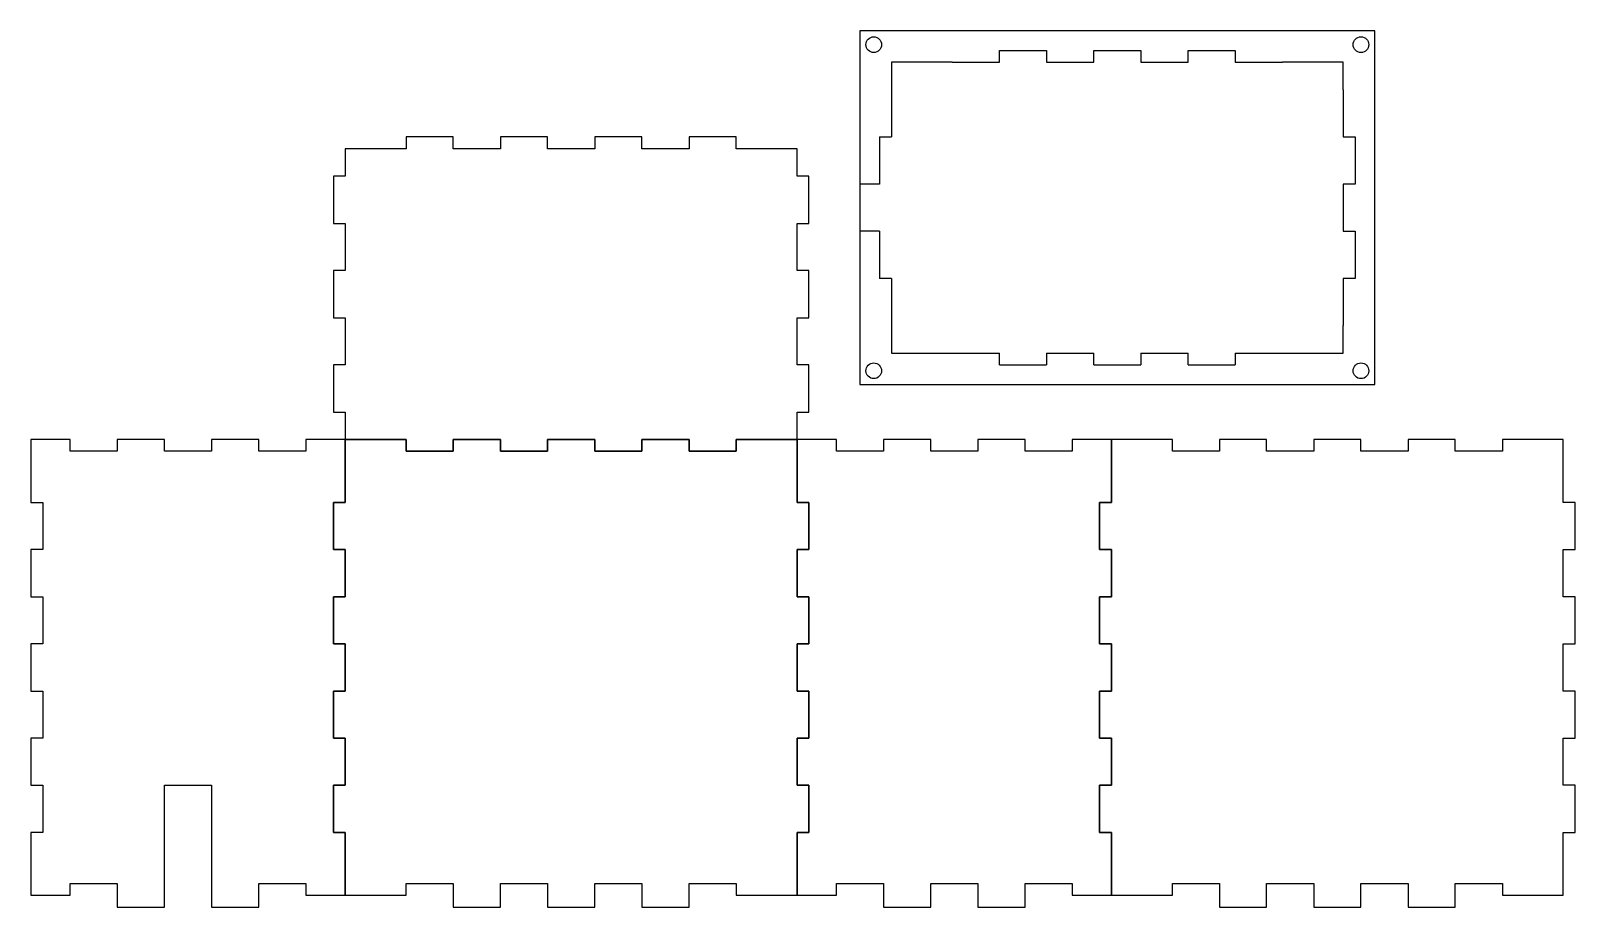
# Model space of a CAD drawing. Header units: millimetres. Extents: x 0 to 393, y 0 to 223.
import ezdxf

# ---------------------------------------------------------------- set-up
doc = ezdxf.new("R2010")
doc.units = ezdxf.units.MM
doc.header["$MEASUREMENT"] = 0
doc.layers.get('0').update_dxf_attribs({"linetype": 'CONTINUOUS'})
for name, color, linetype in [('bottom_outsideCutPath', 7, 'CONTINUOUS'), ('front_outsideCutPath', 7, 'CONTINUOUS'), ('left_outsideCutPath', 7, 'CONTINUOUS'), ('top_outsideCutPath', 7, 'CONTINUOUS')]:
    doc.layers.add(name, color=color, linetype=linetype)

msp = doc.modelspace()

# ---------------------------------------------------------------- linework, layer by layer
at = {"linetype": 'Continuous'}
for p, q in [((211, 223), (211, 133)), ((342, 223), (211, 223)), ((342, 133), (342, 223)), ((246.5, 218), (258.5, 218)), ((270.5, 218), (282.5, 218)), ((294.5, 218), (306.5, 218)), ((234.5, 215), (246.5, 215)), ((258.5, 215), (270.5, 215)), ((282.5, 215), (294.5, 215)), ((306.5, 215), (318.5, 215)), ((219, 208), (219, 196)), ((334, 208), (334, 196)), ((216, 196), (216, 184)), ((337, 196), (337, 184)), ((216, 184), (211, 184)), ((334, 184), (334, 172)), ((216, 172), (211, 172)), ((216, 172), (216, 160)), ((337, 172), (337, 160)), ((219, 160), (219, 148)), ((334, 160), (334, 148)), ((234.5, 141), (246.5, 141)), ((246.5, 138), (258.5, 138)), ((258.5, 141), (270.5, 141)), ((270.5, 138), (282.5, 138)), ((282.5, 141), (294.5, 141)), ((294.5, 138), (306.5, 138)), ((306.5, 141), (318.5, 141)), ((211, 133), (342, 133)), ((22, 6), (22, 0)), ((217, 6), (217, 0))]:
    msp.add_line(p, q, dxfattribs=at)
for centre in [(214.5, 219.5), (338.5, 219.5), (214.5, 136.5), (338.5, 136.5)]:
    msp.add_circle(centre, 2, dxfattribs=at)
at = {"layer": 'bottom_outsideCutPath'}
for p, q in [((83.5, 193), (80, 193)), ((80, 193), (80, 186)), ((95.5, 193), (83.5, 193)), ((107.5, 196), (95.5, 196)), ((95.5, 196), (95.5, 193)), ((107.5, 193), (107.5, 196)), ((119.5, 193), (107.5, 193)), ((131.5, 196), (119.5, 196)), ((119.5, 196), (119.5, 193)), ((131.5, 193), (131.5, 196)), ((143.5, 193), (131.5, 193)), ((155.5, 196), (143.5, 196)), ((143.5, 196), (143.5, 193)), ((155.5, 193), (155.5, 196)), ((167.5, 193), (155.5, 193)), ((179.5, 196), (167.5, 196)), ((167.5, 196), (167.5, 193)), ((179.5, 193), (179.5, 196)), ((195, 193), (179.5, 193)), ((195, 186), (195, 193)), ((80, 186), (77, 186)), ((77, 186), (77, 174)), ((198, 186), (195, 186)), ((198, 174), (198, 186)), ((77, 174), (80, 174)), ((80, 174), (80, 162)), ((195, 162), (195, 174)), ((195, 174), (198, 174)), ((80, 162), (77, 162)), ((77, 162), (77, 150)), ((198, 162), (195, 162)), ((198, 150), (198, 162)), ((77, 150), (80, 150)), ((80, 150), (80, 138)), ((195, 138), (195, 150)), ((195, 150), (198, 150)), ((80, 138), (77, 138)), ((77, 138), (77, 126)), ((198, 138), (195, 138)), ((198, 126), (198, 138)), ((77, 126), (80, 126)), ((80, 126), (80, 119)), ((195, 119), (195, 126)), ((195, 126), (198, 126)), ((80, 119), (95.5, 119)), ((95.5, 119), (95.5, 116)), ((107.5, 116), (107.5, 119)), ((107.5, 119), (119.5, 119)), ((119.5, 119), (119.5, 116)), ((131.5, 116), (131.5, 119)), ((131.5, 119), (143.5, 119)), ((143.5, 119), (143.5, 116)), ((155.5, 116), (155.5, 119)), ((155.5, 119), (167.5, 119)), ((167.5, 119), (167.5, 116)), ((179.5, 116), (179.5, 119)), ((179.5, 119), (191.5, 119)), ((191.5, 119), (195, 119)), ((95.5, 116), (107.5, 116)), ((119.5, 116), (131.5, 116)), ((143.5, 116), (155.5, 116)), ((167.5, 116), (179.5, 116))]:
    msp.add_line(p, q, dxfattribs=at)
at = {"layer": 'front_outsideCutPath'}
for p, q in [((0, 119), (0, 103)), ((10, 119), (0, 119)), ((10, 116), (10, 119)), ((34, 119), (22, 119)), ((22, 119), (22, 116)), ((34, 116), (34, 119)), ((58, 119), (46, 119)), ((46, 119), (46, 116)), ((58, 116), (58, 119)), ((80, 119), (70, 119)), ((70, 119), (70, 116)), ((80, 115), (80, 119)), ((195, 119), (195, 103)), ((205, 119), (195, 119)), ((205, 116), (205, 119)), ((229, 119), (217, 119)), ((217, 119), (217, 116)), ((229, 116), (229, 119)), ((253, 119), (241, 119)), ((241, 119), (241, 116)), ((253, 116), (253, 119)), ((275, 119), (265, 119)), ((265, 119), (265, 116)), ((275, 115), (275, 119)), ((22, 116), (10, 116)), ((46, 116), (34, 116)), ((70, 116), (58, 116)), ((80, 103), (80, 115)), ((217, 116), (205, 116)), ((241, 116), (229, 116)), ((265, 116), (253, 116)), ((275, 103), (275, 115)), ((0, 103), (3, 103)), ((3, 103), (3, 91)), ((77, 91), (77, 103)), ((77, 103), (80, 103)), ((195, 103), (198, 103)), ((198, 103), (198, 91)), ((272, 91), (272, 103)), ((272, 103), (275, 103)), ((3, 91), (0, 91)), ((0, 91), (0, 79)), ((80, 91), (77, 91)), ((80, 79), (80, 91)), ((198, 91), (195, 91)), ((195, 91), (195, 79)), ((275, 91), (272, 91)), ((275, 79), (275, 91)), ((0, 79), (3, 79)), ((3, 79), (3, 67)), ((77, 67), (77, 79)), ((77, 79), (80, 79)), ((195, 79), (198, 79)), ((198, 79), (198, 67)), ((272, 67), (272, 79)), ((272, 79), (275, 79)), ((3, 67), (0, 67)), ((0, 67), (0, 55)), ((80, 67), (77, 67)), ((80, 55), (80, 67)), ((198, 67), (195, 67)), ((195, 67), (195, 55)), ((275, 67), (272, 67)), ((275, 55), (275, 67)), ((0, 55), (3, 55)), ((3, 55), (3, 43)), ((77, 43), (77, 55)), ((77, 55), (80, 55)), ((195, 55), (198, 55)), ((198, 55), (198, 43)), ((272, 43), (272, 55)), ((272, 55), (275, 55)), ((3, 43), (0, 43)), ((0, 43), (0, 31)), ((80, 43), (77, 43)), ((80, 31), (80, 43)), ((198, 43), (195, 43)), ((195, 43), (195, 31)), ((275, 43), (272, 43)), ((275, 31), (275, 43)), ((0, 31), (3, 31)), ((3, 31), (3, 19)), ((34, 0), (34, 31)), ((34, 31), (46, 31)), ((46, 31), (46, 0)), ((77, 19), (77, 31)), ((77, 31), (80, 31)), ((195, 31), (198, 31)), ((198, 31), (198, 19)), ((272, 19), (272, 31)), ((272, 31), (275, 31)), ((3, 19), (0, 19)), ((0, 19), (0, 7)), ((80, 19), (77, 19)), ((80, 3), (80, 19)), ((198, 19), (195, 19)), ((195, 19), (195, 7)), ((275, 19), (272, 19)), ((275, 3), (275, 19)), ((0, 7), (0, 3)), ((10, 3), (10, 6)), ((10, 6), (22, 6)), ((58, 0), (58, 6)), ((58, 6), (70, 6)), ((70, 6), (70, 3)), ((195, 7), (195, 3)), ((205, 3), (205, 6)), ((205, 6), (217, 6)), ((229, 0), (229, 6)), ((229, 6), (241, 6)), ((241, 6), (241, 0)), ((253, 0), (253, 6)), ((253, 6), (265, 6)), ((265, 6), (265, 3)), ((0, 3), (10, 3)), ((70, 3), (80, 3)), ((195, 3), (205, 3)), ((265, 3), (275, 3)), ((22, 0), (34, 0)), ((46, 0), (58, 0)), ((217, 0), (229, 0)), ((241, 0), (253, 0))]:
    msp.add_line(p, q, dxfattribs=at)
at = {"layer": 'left_outsideCutPath'}
for p, q in [((80, 119), (80, 103)), ((83.5, 119), (80, 119)), ((95.5, 119), (83.5, 119)), ((95.5, 116), (95.5, 119)), ((119.5, 119), (107.5, 119)), ((107.5, 119), (107.5, 116)), ((119.5, 116), (119.5, 119)), ((143.5, 119), (131.5, 119)), ((131.5, 119), (131.5, 116)), ((143.5, 116), (143.5, 119)), ((167.5, 119), (155.5, 119)), ((155.5, 119), (155.5, 116)), ((167.5, 116), (167.5, 119)), ((195, 119), (179.5, 119)), ((179.5, 119), (179.5, 116)), ((195, 115), (195, 119)), ((275, 119), (275, 103)), ((278.5, 119), (275, 119)), ((290.5, 119), (278.5, 119)), ((290.5, 116), (290.5, 119)), ((314.5, 119), (302.5, 119)), ((302.5, 119), (302.5, 116)), ((314.5, 116), (314.5, 119)), ((338.5, 119), (326.5, 119)), ((326.5, 119), (326.5, 116)), ((338.5, 116), (338.5, 119)), ((362.5, 119), (350.5, 119)), ((350.5, 119), (350.5, 116)), ((362.5, 116), (362.5, 119)), ((390, 119), (374.5, 119)), ((374.5, 119), (374.5, 116)), ((390, 115), (390, 119)), ((107.5, 116), (95.5, 116)), ((131.5, 116), (119.5, 116)), ((155.5, 116), (143.5, 116)), ((179.5, 116), (167.5, 116)), ((195, 103), (195, 115)), ((302.5, 116), (290.5, 116)), ((326.5, 116), (314.5, 116)), ((350.5, 116), (338.5, 116)), ((374.5, 116), (362.5, 116)), ((390, 103), (390, 115)), ((80, 103), (77, 103)), ((77, 103), (77, 91)), ((198, 103), (195, 103)), ((198, 91), (198, 103)), ((275, 103), (272, 103)), ((272, 103), (272, 91)), ((393, 103), (390, 103)), ((393, 91), (393, 103)), ((77, 91), (80, 91)), ((80, 91), (80, 79)), ((195, 79), (195, 91)), ((195, 91), (198, 91)), ((272, 91), (275, 91)), ((275, 91), (275, 79)), ((390, 79), (390, 91)), ((390, 91), (393, 91)), ((80, 79), (77, 79)), ((77, 79), (77, 67)), ((198, 79), (195, 79)), ((198, 67), (198, 79)), ((275, 79), (272, 79)), ((272, 79), (272, 67)), ((393, 79), (390, 79)), ((393, 67), (393, 79)), ((77, 67), (80, 67)), ((80, 67), (80, 55)), ((195, 55), (195, 67)), ((195, 67), (198, 67)), ((272, 67), (275, 67)), ((275, 67), (275, 55)), ((390, 55), (390, 67)), ((390, 67), (393, 67)), ((80, 55), (77, 55)), ((77, 55), (77, 43)), ((198, 55), (195, 55)), ((198, 43), (198, 55)), ((275, 55), (272, 55)), ((272, 55), (272, 43)), ((393, 55), (390, 55)), ((393, 43), (393, 55)), ((77, 43), (80, 43)), ((80, 43), (80, 31)), ((195, 31), (195, 43)), ((195, 43), (198, 43)), ((272, 43), (275, 43)), ((275, 43), (275, 31)), ((390, 31), (390, 43)), ((390, 43), (393, 43)), ((80, 31), (77, 31)), ((77, 31), (77, 19)), ((198, 31), (195, 31)), ((198, 19), (198, 31)), ((275, 31), (272, 31)), ((272, 31), (272, 19)), ((393, 31), (390, 31)), ((393, 19), (393, 31)), ((77, 19), (80, 19)), ((80, 19), (80, 7)), ((195, 3), (195, 19)), ((195, 19), (198, 19)), ((272, 19), (275, 19)), ((275, 19), (275, 7)), ((390, 3), (390, 19)), ((390, 19), (393, 19)), ((80, 7), (80, 3)), ((95.5, 3), (95.5, 6)), ((95.5, 6), (107.5, 6)), ((107.5, 6), (107.5, 0)), ((119.5, 0), (119.5, 6)), ((119.5, 6), (131.5, 6)), ((131.5, 6), (131.5, 0)), ((143.5, 0), (143.5, 6)), ((143.5, 6), (155.5, 6)), ((155.5, 6), (155.5, 0)), ((167.5, 0), (167.5, 6)), ((167.5, 6), (179.5, 6)), ((179.5, 6), (179.5, 3)), ((275, 7), (275, 3)), ((290.5, 3), (290.5, 6)), ((290.5, 6), (302.5, 6)), ((302.5, 6), (302.5, 0)), ((314.5, 0), (314.5, 6)), ((314.5, 6), (326.5, 6)), ((326.5, 6), (326.5, 0)), ((338.5, 0), (338.5, 6)), ((338.5, 6), (350.5, 6)), ((350.5, 6), (350.5, 0)), ((362.5, 0), (362.5, 6)), ((362.5, 6), (374.5, 6)), ((374.5, 6), (374.5, 3)), ((80, 3), (95.5, 3)), ((179.5, 3), (191.5, 3)), ((191.5, 3), (195, 3)), ((275, 3), (290.5, 3)), ((374.5, 3), (386.5, 3)), ((386.5, 3), (390, 3)), ((107.5, 0), (119.5, 0)), ((131.5, 0), (143.5, 0)), ((155.5, 0), (167.5, 0)), ((302.5, 0), (314.5, 0)), ((326.5, 0), (338.5, 0)), ((350.5, 0), (362.5, 0))]:
    msp.add_line(p, q, dxfattribs=at)
at = {"layer": 'top_outsideCutPath'}
for p, q in [((246.5, 215), (246.5, 218)), ((258.5, 218), (258.5, 215)), ((270.5, 215), (270.5, 218)), ((282.5, 218), (282.5, 215)), ((294.5, 215), (294.5, 218)), ((306.5, 218), (306.5, 215)), ((222.5, 215), (219, 215)), ((219, 215), (219, 208)), ((234.5, 215), (222.5, 215)), ((334, 215), (318.5, 215)), ((334, 208), (334, 215)), ((216, 196), (219, 196)), ((334, 196), (337, 196)), ((337, 184), (334, 184)), ((334, 172), (337, 172)), ((219, 160), (216, 160)), ((337, 160), (334, 160)), ((219, 148), (219, 141)), ((334, 141), (334, 148)), ((219, 141), (234.5, 141)), ((246.5, 138), (246.5, 141)), ((258.5, 141), (258.5, 138)), ((270.5, 138), (270.5, 141)), ((282.5, 141), (282.5, 138)), ((294.5, 138), (294.5, 141)), ((306.5, 141), (306.5, 138)), ((318.5, 141), (330.5, 141)), ((330.5, 141), (334, 141))]:
    msp.add_line(p, q, dxfattribs=at)

doc.saveas('drawing.dxf')
